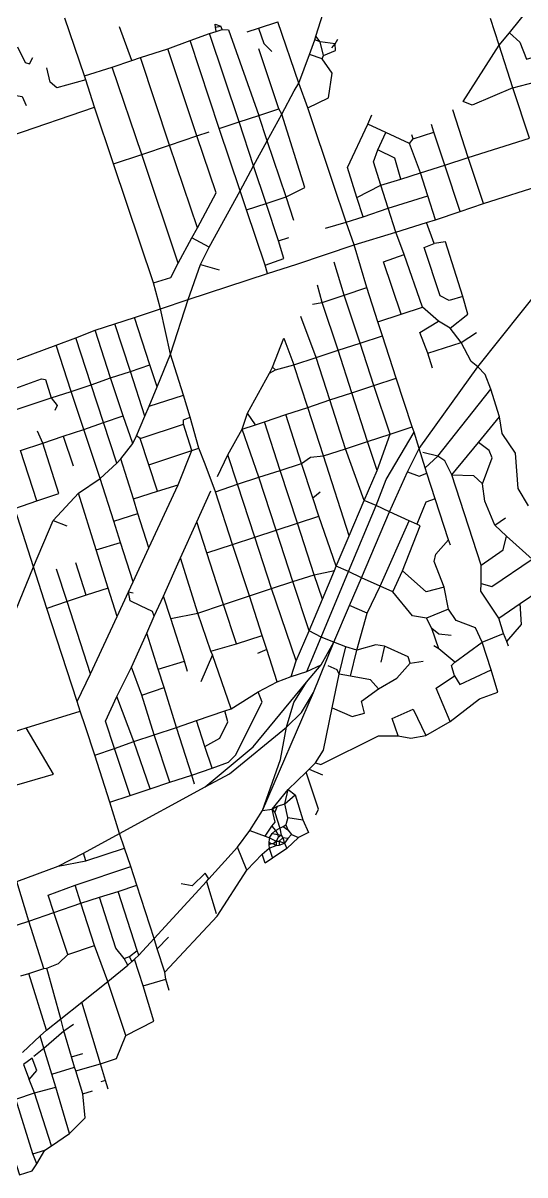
# Model space of a CAD drawing. Header units: metres. Extents: x 609554 to 651406, y 4826501 to 4857446.
# Drawn here: x 639490 to 641570, y 4838268 to 4843043 of the extents above; entities that cross this region are included whole.
import ezdxf

# ---------------------------------------------------------------- set-up
doc = ezdxf.new("R2010")
doc.units = ezdxf.units.M

msp = doc.modelspace()

# ---------------------------------------------------------------- linework, layer by layer
at = {"layer": 'ROADS'}
for points in [[(641505.2, 4843001.3), (641768.5, 4843330)], [(640703.4, 4842987.6), (640733.6, 4843084.1)], [(639743.9, 4842823.9), (639663.7, 4843062.3)], [(639940, 4842887.6), (639889.1, 4843027.4)], [(640287.1, 4843025), (640285.9, 4843038.1), (640309.9, 4843029.2)], [(640287.1, 4843025), (640309.9, 4843029.2)], [(640290.5, 4843008), (640287.1, 4843025)], [(640314.4, 4843015.8), (640309.9, 4843029.2)], [(640418.4, 4843005.7), (640466.1, 4843020.8)], [(640466.1, 4843020.8), (640546.1, 4843048.2)], [(640466.1, 4843020.8), (640487.2, 4842957.5), (640520.9, 4842924.9)], [(640633, 4842793.5), (640546.1, 4843048.2)], [(641463.3, 4842950.2), (641427, 4843060.7)], [(640182.4, 4842970), (640263.1, 4842998.6)], [(640263.1, 4842998.6), (640290.5, 4843008)], [(640385.3, 4842632.7), (640263.1, 4842998.6)], [(640290.5, 4843008), (640314.4, 4843015.8)], [(640314.4, 4843015.8), (640341.8, 4843014.9), (640467.4, 4842659.4)], [(640677.3, 4842911.6), (640698.6, 4842973.5)], [(640698.6, 4842973.5), (640703.4, 4842987.6)], [(640721.2, 4842965.3), (640698.6, 4842973.5)], [(640721.2, 4842965.3), (640703.4, 4842987.6)], [(640782.6, 4842956.4), (640794.1, 4842975.6)], [(641463.3, 4842950.2), (641505.2, 4843001.3)], [(641505.2, 4843001.3), (641549.1, 4842962.7), (641575.9, 4842892.2), (641691.4, 4842925.3)], [(639466.6, 4842943.5), (639498.2, 4842878.4), (639516, 4842872.9), (639530.6, 4842899.4)], [(639976.2, 4842899.2), (640090.2, 4842935.3)], [(640090.2, 4842935.3), (640182.4, 4842970)], [(640210.4, 4842574.9), (640090.2, 4842935.3)], [(640303, 4842605.5), (640182.4, 4842970)], [(640549.7, 4842686.4), (640466.4, 4842935.7)], [(640735.3, 4842908), (640721.2, 4842965.3)], [(640782.6, 4842956.4), (640721.2, 4842965.3)], [(640735.3, 4842908), (640784.4, 4842928.4), (640782.6, 4842956.4)], [(640769.2, 4842939.6), (640782.6, 4842956.4)], [(641519.8, 4842773.6), (641351, 4842702.4), (641313.9, 4842717.3), (641463.3, 4842950.2)], [(641519.8, 4842773.6), (641463.3, 4842950.2)], [(639859.6, 4842860.1), (639940, 4842887.6)], [(639940, 4842887.6), (639976.2, 4842899.2)], [(640096.2, 4842536.1), (639976.2, 4842899.2)], [(640633, 4842793.5), (640677.3, 4842911.6)], [(640669.5, 4842690.7), (640755.3, 4842731.9), (640771.2, 4842834.2), (640729.6, 4842893.9)], [(640729.6, 4842893.9), (640677.3, 4842911.6)], [(640729.6, 4842893.9), (640735.3, 4842908)], [(639749.5, 4842806.8), (639630.1, 4842773.8), (639601.9, 4842797.5), (639588.9, 4842856.2)], [(639743.9, 4842823.9), (639859.6, 4842860.1)], [(639981.9, 4842498), (639859.6, 4842860.1)], [(639749.5, 4842806.8), (639743.9, 4842823.9)], [(639786, 4842693.8), (639749.5, 4842806.8)], [(640613.8, 4842761), (640633, 4842793.5)], [(640669.5, 4842690.7), (640633, 4842793.5)], [(641519.8, 4842773.6), (641646.7, 4842807.4)], [(639420.9, 4842749.2), (639486.1, 4842738.4), (639502.4, 4842700.6)], [(640562.1, 4842665.4), (640613.8, 4842761)], [(641588.1, 4842565.4), (641519.8, 4842773.6)], [(639439.4, 4842575.5), (639786, 4842693.8)], [(639865, 4842458.8), (639786, 4842693.8)], [(640467.4, 4842659.4), (640549.7, 4842686.4)], [(640562.1, 4842665.4), (640549.7, 4842686.4)], [(640775.1, 4842377.1), (640669.5, 4842690.7)], [(640385.3, 4842632.7), (640467.4, 4842659.4)], [(640501.9, 4842554.9), (640467.4, 4842659.4)], [(640501.9, 4842554.9), (640562.1, 4842665.4)], [(640579.7, 4842322.1), (640657.4, 4842360.4), (640562.1, 4842665.4)], [(640918.2, 4842623.8), (640935.4, 4842661.7)], [(641334.1, 4842485.8), (641270.5, 4842682.5)], [(640210.4, 4842574.9), (640261, 4842591.6)], [(640303, 4842605.5), (640385.3, 4842632.7)], [(640389.3, 4842347.3), (640303, 4842605.5)], [(640445.5, 4842450.6), (640385.3, 4842632.7)], [(640873.4, 4842319.9), (640834.7, 4842443.7), (640918.2, 4842623.8)], [(640993, 4842589.3), (640918.2, 4842623.8)], [(641106.2, 4842562.9), (641192.6, 4842590.6)], [(641192.6, 4842590.6), (641182.7, 4842622.3)], [(641237.1, 4842453), (641192.6, 4842590.6)], [(640096.2, 4842536.1), (640210.4, 4842574.9)], [(640212.5, 4842194.4), (640289.5, 4842338.9), (640210.4, 4842574.9)], [(640445.5, 4842450.6), (640501.9, 4842554.9)], [(640579.7, 4842322.1), (640501.9, 4842554.9)], [(640960.5, 4842517.2), (640993, 4842589.3)], [(641091.5, 4842543.8), (640993, 4842589.3)], [(641091.5, 4842543.8), (641106.2, 4842562.9)], [(641137.5, 4842421.2), (641091.5, 4842543.8)], [(641106.2, 4842562.9), (641100.9, 4842579.4)], [(641334.1, 4842485.8), (641588.1, 4842565.4)], [(639865, 4842458.8), (639981.9, 4842498)], [(639981.9, 4842498), (640096.2, 4842536.1)], [(640133, 4842047), (639981.9, 4842498)], [(640212.5, 4842194.4), (640096.2, 4842536.1)], [(640972, 4842369.9), (640942, 4842467.1), (640960.5, 4842517.2)], [(641055.7, 4842395.8), (641030.6, 4842483), (640960.5, 4842517.2)], [(640030.8, 4841965.1), (639865, 4842458.8)], [(640389.3, 4842347.3), (640445.5, 4842450.6)], [(640496.7, 4842295.2), (640445.5, 4842450.6)], [(641137.5, 4842421.2), (641237.1, 4842453)], [(641237.1, 4842453), (641334.1, 4842485.8)], [(641300.8, 4842262.1), (641237.1, 4842453)], [(641398.1, 4842293.9), (641334.1, 4842485.8)], [(641055.7, 4842395.8), (641137.5, 4842421.2)], [(641167.7, 4842326.7), (641137.5, 4842421.2)], [(640829.4, 4842217), (640775.1, 4842377.1)], [(640873.4, 4842319.9), (640972, 4842369.9)], [(640972, 4842369.9), (641055.7, 4842395.8)], [(641003.3, 4842274.6), (640972, 4842369.9)], [(641398.1, 4842293.9), (641650.6, 4842374.5)], [(640261.3, 4842113.3), (640389.3, 4842347.3)], [(640415.4, 4842268.1), (640389.3, 4842347.3)], [(640496.7, 4842295.2), (640579.7, 4842322.1)], [(640611.8, 4842224.7), (640579.7, 4842322.1)], [(640899.4, 4842239), (640873.4, 4842319.9)], [(641003.3, 4842274.6), (641167.7, 4842326.7)], [(641199.5, 4842227.3), (641167.7, 4842326.7)], [(640415.4, 4842268.1), (640496.7, 4842295.2)], [(640492.7, 4842038.5), (640415.4, 4842268.1)], [(640548.5, 4842140.4), (640496.7, 4842295.2)], [(640899.4, 4842239), (641003.3, 4842274.6)], [(641034.1, 4842175.1), (641003.3, 4842274.6)], [(641199.5, 4842227.3), (641300.8, 4842262.1)], [(641300.8, 4842262.1), (641398.1, 4842293.9)], [(640743.8, 4842192.6), (640829.4, 4842217)], [(640829.4, 4842217), (640899.4, 4842239)], [(640862.1, 4842123.2), (640829.4, 4842217)], [(641034.1, 4842175.1), (641162.2, 4842215.6)], [(641162.2, 4842215.6), (641199.5, 4842227.3)], [(641193.1, 4842129.2), (641162.2, 4842215.6)], [(640189.3, 4842151.7), (640212.5, 4842194.4)], [(640862.1, 4842123.2), (641034.1, 4842175.1)], [(641068.9, 4842083.3), (641034.1, 4842175.1)], [(640133, 4842047), (640189.3, 4842151.7)], [(640261.3, 4842113.3), (640189.3, 4842151.7)], [(640225.7, 4842042.3), (640261.3, 4842113.3)], [(640492.7, 4842038.5), (640570.2, 4842066.9), (640548.5, 4842140.4)], [(640548.5, 4842140.4), (640591.1, 4842153.8)], [(640623.9, 4842043.1), (640862.1, 4842123.2)], [(640914.7, 4841945.8), (640862.1, 4842123.2)], [(641312.1, 4841909.2), (641255.8, 4841892.8), (641218.3, 4841911.6), (641151.9, 4842111.8), (641193.1, 4842129.2)], [(641312.1, 4841909.2), (641240.7, 4842135.9), (641193.1, 4842129.2)], [(641057.2, 4841835.8), (640983.7, 4842052.3), (641068.9, 4842083.3)], [(641144.5, 4841865.1), (641068.9, 4842083.3)], [(641374.6, 4841617.4), (641744.3, 4842082.1)], [(640030.8, 4841965.1), (640102.2, 4841988.4), (640133, 4842047)], [(640173.7, 4841896.6), (640225.7, 4842042.3)], [(640225.7, 4842042.3), (640302.8, 4842020.3)], [(640503.4, 4842004.7), (640492.7, 4842038.5)], [(640503.4, 4842004.7), (640623.9, 4842043.1)], [(640821, 4841914.9), (640778.6, 4842051.2)], [(640173.7, 4841896.6), (640503.4, 4842004.7)], [(640059, 4841857.6), (640030.8, 4841965.1)], [(640729.3, 4841884.2), (640710, 4841956.2)], [(640821, 4841914.9), (640914.7, 4841945.8)], [(640960.7, 4841803.6), (640914.7, 4841945.8)], [(640059, 4841857.6), (640173.7, 4841896.6)], [(640100.7, 4841670.2), (640173.7, 4841896.6)], [(640689.3, 4841877.6), (640729.3, 4841884.2)], [(640729.3, 4841884.2), (640821, 4841914.9)], [(640795.1, 4841686), (640729.3, 4841884.2)], [(640886.3, 4841715.5), (640821, 4841914.9)], [(641259.1, 4841778), (641332.5, 4841835.7), (641312.1, 4841909.2)], [(639952, 4841822.7), (640059, 4841857.6)], [(640100.7, 4841670.2), (640059, 4841857.6)], [(640703.9, 4841656.4), (640640.9, 4841826.7)], [(640960.7, 4841803.6), (641057.2, 4841835.8)], [(641057.2, 4841835.8), (641144.5, 4841865.1)], [(641211.4, 4841807.3), (641144.5, 4841865.1)], [(639788.3, 4841769.7), (639870.4, 4841795.2)], [(639870.4, 4841795.2), (639952, 4841822.7)], [(639935, 4841598.8), (639870.4, 4841795.2)], [(640014.9, 4841625.6), (639952, 4841822.7)], [(640979.7, 4841745.9), (640960.7, 4841803.6)], [(641166.8, 4841673.7), (641134.7, 4841760.5), (641211.4, 4841807.3)], [(641259.1, 4841778), (641211.4, 4841807.3)], [(639626.7, 4841707.8), (639708.3, 4841738.3)], [(639708.3, 4841738.3), (639788.3, 4841769.7)], [(639771.5, 4841543.4), (639708.3, 4841738.3)], [(639852.3, 4841572.2), (639788.3, 4841769.7)], [(640523.6, 4841616.8), (640570.6, 4841736.2), (640611.5, 4841625.4)], [(640886.3, 4841715.5), (640979.7, 4841745.9)], [(641036.2, 4841570.9), (640979.7, 4841745.9)], [(641305.7, 4841718.8), (641259.1, 4841778)], [(641305.7, 4841718.8), (641369.3, 4841759.9)], [(639276.4, 4841578.2), (639626.7, 4841707.8)], [(639689.1, 4841516), (639626.7, 4841707.8)], [(640703.9, 4841656.4), (640795.1, 4841686)], [(640795.1, 4841686), (640886.3, 4841715.5)], [(640851.8, 4841510), (640795.1, 4841686)], [(640942.8, 4841540.1), (640886.3, 4841715.5)], [(641166.8, 4841673.7), (641305.7, 4841718.8)], [(641374.6, 4841617.4), (641346.4, 4841639.8), (641305.7, 4841718.8)], [(640046.3, 4841534.8), (640100.7, 4841670.2)], [(640155.1, 4841500.6), (640100.7, 4841670.2)], [(640611.5, 4841625.4), (640703.9, 4841656.4)], [(640760.6, 4841480.4), (640703.9, 4841656.4)], [(641186.7, 4841611.5), (641166.8, 4841673.7)], [(639852.3, 4841572.2), (639935, 4841598.8)], [(639935, 4841598.8), (640014.9, 4841625.6)], [(639995.1, 4841413.7), (639935, 4841598.8)], [(640046.3, 4841534.8), (640014.9, 4841625.6)], [(640419.3, 4841426), (640510.5, 4841591.4)], [(640510.5, 4841591.4), (640523.6, 4841616.8)], [(640510.5, 4841591.4), (640535.8, 4841604.9)], [(640535.8, 4841604.9), (640523.6, 4841616.8)], [(640535.8, 4841604.9), (640611.5, 4841625.4)], [(640669.4, 4841449.7), (640611.5, 4841625.4)], [(641130.7, 4841279.7), (641374.6, 4841617.4)], [(641427.6, 4841524.6), (641404.9, 4841585.4), (641374.6, 4841617.4)], [(639428.4, 4841429.8), (639414.6, 4841513.2), (639566.2, 4841568.2), (639583.5, 4841565.7), (639605.8, 4841489.7)], [(639689.1, 4841516), (639771.5, 4841543.4)], [(639771.5, 4841543.4), (639852.3, 4841572.2)], [(639822.9, 4841386.4), (639771.5, 4841543.4)], [(639904.2, 4841413.9), (639852.3, 4841572.2)], [(640851.8, 4841510), (640942.8, 4841540.1)], [(640942.8, 4841540.1), (641036.2, 4841570.9)], [(641011.3, 4841339), (640942.8, 4841540.1)], [(641102.3, 4841369.3), (641036.2, 4841570.9)], [(639605.8, 4841489.7), (639689.1, 4841516)], [(639741.8, 4841358.5), (639689.1, 4841516)], [(640012.3, 4841455), (640046.3, 4841534.8)], [(640012.3, 4841455), (640155.1, 4841500.6)], [(640182, 4841408.9), (640155.1, 4841500.6)], [(640760.6, 4841480.4), (640851.8, 4841510)], [(640916.9, 4841308.4), (640851.8, 4841510)], [(641209.1, 4841247.6), (641427.6, 4841524.6)], [(641464.4, 4841411), (641427.6, 4841524.6)], [(639428.4, 4841429.8), (639605.8, 4841489.7)], [(639605.8, 4841489.7), (639631.2, 4841457.4), (639621.1, 4841436.6)], [(639995.1, 4841413.7), (640012.3, 4841455)], [(640578.4, 4841419.4), (640669.4, 4841449.7)], [(640669.4, 4841449.7), (640760.6, 4841480.4)], [(640734.9, 4841248.2), (640669.4, 4841449.7)], [(640825.6, 4841278.2), (640760.6, 4841480.4)], [(639822.9, 4841386.4), (639904.2, 4841413.9)], [(639944.6, 4841300.2), (639904.2, 4841413.9)], [(639960.1, 4841332.2), (639995.1, 4841413.7)], [(640154.3, 4841379.3), (640154.4, 4841398.6), (640182, 4841408.9)], [(640218.8, 4841280.1), (640182, 4841408.9)], [(640398.5, 4841359.2), (640419.3, 4841426)], [(640453.6, 4841377.7), (640419.3, 4841426)], [(640490, 4841389.8), (640578.4, 4841419.4)], [(640643.9, 4841217.6), (640578.4, 4841419.4)], [(641377.1, 4841303.9), (641464.4, 4841411)], [(641584.1, 4841041.5), (641541.2, 4841113.5), (641530.8, 4841259.3), (641474.7, 4841341.1), (641464.4, 4841411)], [(639572, 4841301.4), (639550.4, 4841351.5)], [(639656.5, 4841329.7), (639741.8, 4841358.5)], [(639741.8, 4841358.5), (639822.9, 4841386.4)], [(639809.1, 4841155.3), (639741.8, 4841358.5)], [(639878.5, 4841218.3), (639822.9, 4841386.4)], [(639975.3, 4841321.1), (640154.3, 4841379.3)], [(640189.7, 4841270.5), (640154.3, 4841379.3)], [(640338.6, 4841252.4), (640398.5, 4841359.2)], [(640398.5, 4841359.2), (640453.6, 4841377.7)], [(640466.5, 4841160.5), (640398.5, 4841359.2)], [(640453.6, 4841377.7), (640490, 4841389.8)], [(640555.8, 4841188.5), (640490, 4841389.8)], [(641011.3, 4841339), (641102.3, 4841369.3)], [(641110.1, 4841346.8), (641102.3, 4841369.3)], [(639479.7, 4841271), (639572, 4841301.4)], [(639546.4, 4841062.2), (639637.9, 4841092.9), (639572, 4841301.4)], [(639572, 4841301.4), (639656.5, 4841329.7)], [(639656.5, 4841329.7), (639697.3, 4841207)], [(639944.6, 4841300.2), (639960.1, 4841332.2)], [(639975.3, 4841321.1), (639960.1, 4841332.2)], [(640011.2, 4841211.9), (639975.3, 4841321.1)], [(640825.6, 4841278.2), (640916.9, 4841308.4)], [(640916.9, 4841308.4), (641011.3, 4841339)], [(640956.9, 4841188.1), (640916.9, 4841308.4)], [(640953.8, 4841042.4), (640994.1, 4841150.9), (641110.1, 4841346.8)], [(640956.9, 4841188.1), (641011.3, 4841339)], [(641130.7, 4841279.7), (641110.1, 4841346.8)], [(641267.1, 4841169.9), (641377.1, 4841303.9)], [(641394.2, 4841132), (641433.2, 4841240.7), (641421.3, 4841270.3), (641377.1, 4841303.9)], [(639546.4, 4841062.2), (639479.7, 4841271)], [(639895.5, 4841236.7), (639944.6, 4841300.2)], [(640011.2, 4841211.9), (640189.7, 4841270.5)], [(640132.1, 4841128.5), (640189.7, 4841270.5)], [(640189.7, 4841270.5), (640218.8, 4841280.1)], [(640244.5, 4841214), (640218.8, 4841280.1)], [(640734.9, 4841248.2), (640825.6, 4841278.2)], [(640903.4, 4841063.6), (640825.6, 4841278.2)], [(641083.4, 4841182.3), (641130.7, 4841279.7)], [(641155.7, 4841199), (641130.7, 4841279.7)], [(641209.1, 4841247.6), (641146.4, 4841261.9)], [(639809.1, 4841155.3), (639878.5, 4841218.3)], [(639878.5, 4841218.3), (639895.5, 4841236.7)], [(639947.7, 4841071), (639895.5, 4841236.7)], [(640047, 4841102.2), (640011.2, 4841211.9)], [(640286.8, 4841099.9), (640244.5, 4841214)], [(640295, 4841162.9), (640338.6, 4841252.4)], [(640378.3, 4841131.6), (640338.6, 4841252.4)], [(640555.8, 4841188.5), (640643.9, 4841217.6)], [(640643.9, 4841217.6), (640680.6, 4841243.7), (640734.9, 4841248.2)], [(640690.7, 4841075), (640643.9, 4841217.6)], [(640841.8, 4840917.5), (640734.9, 4841248.2)], [(641155.7, 4841199), (641209.1, 4841247.6)], [(641267.1, 4841169.9), (641237.7, 4841228.1), (641209.1, 4841247.6)], [(640378.3, 4841131.6), (640466.5, 4841160.5)], [(640466.5, 4841160.5), (640555.8, 4841188.5)], [(640538.3, 4840940.8), (640466.5, 4841160.5)], [(640626.9, 4840969.9), (640555.8, 4841188.5)], [(640903.4, 4841063.6), (640956.9, 4841188.1)], [(641008.8, 4841016.6), (641083.4, 4841182.3)], [(641083.4, 4841182.3), (641131.1, 4841165), (641162.5, 4841176.2)], [(641162.5, 4841176.2), (641155.7, 4841199)], [(641197.3, 4841070), (641162.5, 4841176.2)], [(641267.1, 4841169.9), (641356.7, 4841166.6), (641394.2, 4841132)], [(641388, 4840795.8), (641267.1, 4841169.9)], [(639719.7, 4841094.2), (639809.1, 4841155.3)], [(639866.2, 4840978.3), (639809.1, 4841155.3)], [(640010.5, 4840867.6), (640132.1, 4841128.5)], [(640047, 4841102.2), (640132.1, 4841128.5)], [(640286.8, 4841099.9), (640378.3, 4841131.6)], [(640450, 4840911.1), (640378.3, 4841131.6)], [(641444.2, 4840961.3), (641403.7, 4841060.2), (641394.2, 4841132)], [(639456.2, 4841031), (639546.4, 4841062.2)], [(639615.3, 4840980.8), (639719.7, 4841094.2)], [(639793.5, 4840859.1), (639719.7, 4841094.2)], [(639947.7, 4841071), (640047, 4841102.2)], [(639965.8, 4841010.3), (639947.7, 4841071)], [(640210.5, 4840975.1), (640268.3, 4841103.6)], [(640357.9, 4840881.1), (640286.8, 4841099.9)], [(640690.7, 4841075), (640720.4, 4841100.1)], [(640715.8, 4840998.2), (640690.7, 4841075)], [(640841.8, 4840917.5), (640903.4, 4841063.6)], [(640953.8, 4841042.4), (640903.4, 4841063.6)], [(641197.3, 4841070), (641159.3, 4841057.3), (641121.5, 4840966)], [(641252.7, 4840900.4), (641197.3, 4841070)], [(639533.6, 4840788.1), (639456.2, 4841031)], [(640838.1, 4840769), (640953.8, 4841042.4)], [(640891.8, 4840743.5), (641008.8, 4841016.6)], [(641008.8, 4841016.6), (640953.8, 4841042.4)], [(641089.3, 4840979.3), (641008.8, 4841016.6)], [(639533.6, 4840788.1), (639615.3, 4840980.8)], [(639615.3, 4840980.8), (639670.8, 4840959)], [(639866.2, 4840978.3), (639965.8, 4841010.3)], [(639893.1, 4840890), (639866.2, 4840978.3)], [(640010.5, 4840867.6), (639965.8, 4841010.3)], [(640141.9, 4840825.8), (640210.5, 4840975.1)], [(640251.1, 4840846.3), (640210.5, 4840975.1)], [(640538.3, 4840940.8), (640626.9, 4840969.9)], [(640626.9, 4840969.9), (640715.8, 4840998.2)], [(640696.8, 4840755.8), (640626.9, 4840969.9)], [(640787.9, 4840791.8), (640715.8, 4840998.2)], [(640969.2, 4840709.2), (641089.3, 4840979.3)], [(641121.5, 4840966), (641089.3, 4840979.3)], [(641444.2, 4840961.3), (641489.4, 4840992)], [(640450, 4840911.1), (640538.3, 4840940.8)], [(640607.2, 4840727.3), (640538.3, 4840940.8)], [(641062.1, 4840772.7), (641134.9, 4840958.4), (641121.5, 4840966)], [(641492.9, 4840916.3), (641444.2, 4840961.3)], [(639793.5, 4840859.1), (639893.1, 4840890)], [(639946.7, 4840727), (639893.1, 4840890)], [(640251.1, 4840846.3), (640357.9, 4840881.1)], [(640357.9, 4840881.1), (640450, 4840911.1)], [(640427.9, 4840668.2), (640357.9, 4840881.1)], [(640519.6, 4840698.3), (640450, 4840911.1)], [(640787.9, 4840791.8), (640841.8, 4840917.5)], [(641235.1, 4840704.2), (641192.8, 4840811.3), (641200, 4840841), (641252.7, 4840900.4)], [(641261.4, 4840878.3), (641252.7, 4840900.4)], [(641388, 4840795.8), (641479.4, 4840859), (641492.9, 4840916.3)], [(641599.9, 4840820.8), (641492.9, 4840916.3)], [(639842.2, 4840700.2), (639793.5, 4840859.1)], [(639946.7, 4840727), (640010.5, 4840867.6)], [(640072.4, 4840667), (640141.9, 4840825.8)], [(640214.8, 4840597), (640141.9, 4840825.8)], [(640321.1, 4840632.6), (640251.1, 4840846.3)], [(639416.8, 4840504.6), (639533.6, 4840788.1)], [(639588, 4840615.9), (639533.6, 4840788.1)], [(639672.7, 4840645.3), (639629.1, 4840779.5)], [(639751.8, 4840671.5), (639709.1, 4840805)], [(640780.2, 4840773.5), (640787.9, 4840791.8)], [(640838.1, 4840769), (640787.9, 4840791.8)], [(641388.2, 4840719.7), (641388, 4840795.8)], [(641388.2, 4840719.7), (641432.2, 4840706.9), (641599.9, 4840820.8)], [(640607.2, 4840727.3), (640696.8, 4840755.8)], [(640696.8, 4840755.8), (640780.2, 4840773.5)], [(640730.7, 4840654.1), (640696.8, 4840755.8)], [(640725.2, 4840497.6), (640838.1, 4840769)], [(640730.7, 4840654.1), (640780.2, 4840773.5)], [(640891.8, 4840743.5), (640838.1, 4840769)], [(640843, 4840628.6), (640891.8, 4840743.5)], [(640969.2, 4840709.2), (640891.8, 4840743.5)], [(641022.8, 4840684.5), (641062.1, 4840772.7)], [(641235.1, 4840704.2), (641160, 4840684.8), (641062.1, 4840772.7)], [(639842.2, 4840700.2), (639751.8, 4840671.5)], [(639880, 4840582.3), (639842.2, 4840700.2)], [(639880, 4840582.3), (639927, 4840684.4)], [(639927, 4840684.4), (639946.7, 4840727)], [(639927, 4840684.4), (639946.3, 4840680.8)], [(639976.3, 4840627), (639933.4, 4840647.1), (639927, 4840684.4)], [(640427.9, 4840668.2), (640519.6, 4840698.3)], [(640519.6, 4840698.3), (640607.2, 4840727.3)], [(640621, 4840399.1), (640519.6, 4840698.3)], [(640675.5, 4840523.6), (640607.2, 4840727.3)], [(640916, 4840597), (640969.2, 4840709.2)], [(641022.8, 4840684.5), (640969.2, 4840709.2)], [(641162.1, 4840575.6), (641103.9, 4840585.2), (641022.8, 4840684.5)], [(641252.8, 4840613.3), (641235.1, 4840704.2)], [(641461.2, 4840576.4), (641387.1, 4840688.5), (641388.2, 4840719.7)], [(641550, 4840636.4), (641631.8, 4840692.1)], [(639672.7, 4840645.3), (639588, 4840615.9)], [(639751.8, 4840671.5), (639672.7, 4840645.3)], [(639769.5, 4840345.7), (639672.7, 4840645.3)], [(640033.7, 4840583.9), (640072.4, 4840667)], [(640102.3, 4840574.2), (640072.4, 4840667)], [(640214.8, 4840597), (640321.1, 4840632.6)], [(640321.1, 4840632.6), (640427.9, 4840668.2)], [(640374.7, 4840468.9), (640321.1, 4840632.6)], [(640481.2, 4840504.4), (640427.9, 4840668.2)], [(640675.5, 4840523.6), (640730.7, 4840654.1)], [(641461.2, 4840576.4), (641550, 4840636.4)], [(641494.6, 4840479.3), (641555.6, 4840549.5), (641550, 4840636.4)], [(639713.7, 4840231.2), (639588, 4840615.9)], [(640033.7, 4840583.9), (640025.8, 4840603), (639976.3, 4840627)], [(640102.3, 4840574.2), (640214.8, 4840597)], [(640268.4, 4840439.6), (640214.8, 4840597)], [(640778.1, 4840475.8), (640843, 4840628.6)], [(640916, 4840597), (640843, 4840628.6)], [(640872.4, 4840443.9), (640916, 4840597)], [(641252.8, 4840613.3), (641162.1, 4840575.6)], [(641391.8, 4840476.2), (641364.9, 4840536.3), (641284.8, 4840566.5), (641252.8, 4840613.3)], [(639769.5, 4840345.7), (639880, 4840582.3)], [(640002.7, 4840514), (640033.7, 4840583.9)], [(640158.5, 4840397.2), (640102.3, 4840574.2)], [(641183.2, 4840533), (641162.1, 4840575.6)], [(641481.3, 4840512.9), (641461.2, 4840576.4)], [(639939.5, 4840373.2), (640002.7, 4840514)], [(640049.3, 4840364.7), (640002.7, 4840514)], [(640374.7, 4840468.9), (640481.2, 4840504.4)], [(640500.1, 4840446.1), (640481.2, 4840504.4)], [(640621, 4840399.1), (640675.5, 4840523.6)], [(640666.2, 4840354.9), (640725.2, 4840497.6)], [(640725.2, 4840497.6), (640675.5, 4840523.6)], [(640778.1, 4840475.8), (640725.2, 4840497.6)], [(641263.9, 4840503.8), (641212.2, 4840509.4), (641183.2, 4840533)], [(641213, 4840448.8), (641183.2, 4840533)], [(641391.8, 4840476.2), (641481.3, 4840512.9)], [(641494.6, 4840479.3), (641481.3, 4840512.9)], [(640268.4, 4840439.6), (640374.7, 4840468.9)], [(640500.1, 4840446.1), (640461.7, 4840429.1)], [(640542.5, 4840312.3), (640500.1, 4840446.1)], [(640694, 4840268.5), (640778.1, 4840475.8)], [(640725, 4840382.6), (640778.1, 4840475.8)], [(640827.2, 4840457.3), (640778.1, 4840475.8)], [(640799.2, 4840343.6), (640827.2, 4840457.3)], [(640872.4, 4840443.9), (640827.2, 4840457.3)], [(640846.6, 4840334.9), (640872.4, 4840443.9)], [(640987.6, 4840460.1), (640952.1, 4840466), (640872.4, 4840443.9)], [(640987.6, 4840460.1), (640973.1, 4840394)], [(641093.8, 4840389.7), (641085.7, 4840415.9), (640987.6, 4840460.1)], [(641213, 4840448.8), (641191.7, 4840461.6)], [(641278.6, 4840393.4), (641213, 4840448.8)], [(641278.6, 4840393.4), (641391.8, 4840476.2)], [(641429, 4840361.8), (641391.8, 4840476.2)], [(641501.3, 4840459.8), (641494.6, 4840479.3)], [(640049.3, 4840364.7), (640158.5, 4840397.2)], [(640171.2, 4840354.6), (640158.5, 4840397.2)], [(640274.6, 4840424.3), (640227.1, 4840312)], [(640274.6, 4840424.3), (640268.4, 4840439.6)], [(640351.6, 4840200.8), (640274.6, 4840424.3)], [(640600.7, 4840334.4), (640621, 4840399.1)], [(641093.8, 4840389.7), (641147.6, 4840397.1)], [(639879.1, 4840250.9), (639939.5, 4840373.2)], [(639981.5, 4840256.4), (639939.5, 4840373.2)], [(640074.4, 4840288), (640049.3, 4840364.7)], [(640600.7, 4840334.4), (640666.2, 4840354.9)], [(640664.2, 4840310.7), (640725, 4840382.6)], [(640666.2, 4840354.9), (640725, 4840382.6)], [(640799.2, 4840343.6), (640792, 4840362.2), (640754.7, 4840378.2)], [(640962.5, 4840283), (641039, 4840327.9), (641093.8, 4840389.7)], [(641260.1, 4840147.7), (641381.5, 4840241.1), (641457.9, 4840268.6), (641429, 4840361.8)], [(641277.1, 4840336.9), (641264.7, 4840379.3), (641278.6, 4840393.4)], [(641277.1, 4840336.9), (641300.5, 4840301.2), (641429, 4840361.8)], [(639713.7, 4840231.2), (639769.5, 4840345.7)], [(640244.3, 4839876.2), (640443.8, 4840042.7), (640664.2, 4840310.7)], [(640463.7, 4840270.5), (640542.5, 4840312.3)], [(640542.5, 4840312.3), (640600.7, 4840334.4)], [(640581.5, 4840124.6), (640612.1, 4840227), (640664.2, 4840310.7)], [(640770.8, 4840204.2), (640799.2, 4840343.6)], [(640846.6, 4840334.9), (640799.2, 4840343.6)], [(640962.5, 4840283), (640929.6, 4840320), (640846.6, 4840334.9)], [(641260.1, 4840147.7), (641201.1, 4840285.2), (641277.1, 4840336.9)], [(639868.8, 4840035.6), (639831.9, 4840149), (639879.1, 4840250.9)], [(639949.2, 4840064.7), (639879.1, 4840250.9)], [(639981.5, 4840256.4), (640074.4, 4840288)], [(640033.8, 4840092), (639981.5, 4840256.4)], [(640126.2, 4840123.3), (640074.4, 4840288)], [(640273.2, 4839954.1), (640341.8, 4839979.7), (640370.5, 4840008), (640481.4, 4840228.2), (640463.7, 4840270.5)], [(640351.6, 4840200.8), (640463.7, 4840270.5)], [(640482.8, 4839778.9), (640694, 4840268.5)], [(640581.5, 4840124.6), (640643.2, 4840185.5), (640694, 4840268.5)], [(640770.8, 4840204.2), (640853.9, 4840168.2), (640905.3, 4840182.1), (640891.9, 4840232.2), (640962.5, 4840283)], [(639727.2, 4840191), (639713.7, 4840231.2)], [(640701.8, 4839976.1), (640735.1, 4840029.3), (640770.8, 4840204.2)], [(639502.8, 4840120.9), (639727.2, 4840191)], [(639749.2, 4840125), (639727.2, 4840191)], [(640208.3, 4840151.1), (640325.8, 4840191.4)], [(640243, 4840044.3), (640305.3, 4840078.9), (640338.5, 4840146.7), (640325.8, 4840191.4)], [(640325.8, 4840191.4), (640351.6, 4840200.8)], [(641044.8, 4840088.2), (641019.1, 4840160.6), (641107.1, 4840199.2), (641159, 4840089.8)], [(639290.8, 4840055.4), (639502.8, 4840120.9)], [(639353.8, 4839853.5), (639615.9, 4839929.1), (639502.8, 4840120.9)], [(639786.7, 4840007.8), (639749.2, 4840125)], [(640033.8, 4840092), (640126.2, 4840123.3)], [(640126.2, 4840123.3), (640208.3, 4840151.1)], [(640189.5, 4839925.5), (640126.2, 4840123.3)], [(640243, 4840044.3), (640208.3, 4840151.1)], [(640244.3, 4839876.2), (640345, 4839931.4), (640581.5, 4840124.6)], [(640482.8, 4839778.9), (640556.5, 4839990.4), (640581.5, 4840124.6)], [(641159, 4840089.8), (641260.1, 4840147.7)], [(639868.8, 4840035.6), (639949.2, 4840064.7)], [(639949.2, 4840064.7), (640033.8, 4840092)], [(640016.4, 4839868.4), (639949.2, 4840064.7)], [(640097.9, 4839895.6), (640033.8, 4840092)], [(640701.8, 4839976.1), (640723.4, 4839968.9), (640963.1, 4840088.2), (641044.8, 4840088.2)], [(641044.8, 4840088.2), (641096.6, 4840078.7), (641159, 4840089.8)], [(639786.7, 4840007.8), (639868.8, 4840035.6)], [(639933.1, 4839841.4), (639868.8, 4840035.6)], [(640273.2, 4839954.1), (640243, 4840044.3)], [(639849.2, 4839813.5), (639786.7, 4840007.8)], [(640675.3, 4839949.4), (640701.8, 4839976.1)], [(640097.9, 4839895.6), (640189.5, 4839925.5)], [(640189.5, 4839925.5), (640273.2, 4839954.1)], [(640200.5, 4839887.8), (640189.5, 4839925.5)], [(640588.8, 4839866.4), (640663.5, 4839937.5)], [(640663.5, 4839937.5), (640675.3, 4839949.4)], [(640703.8, 4839760.2), (640713.8, 4839784.4), (640663.5, 4839937.5)], [(640675.3, 4839949.4), (640730.1, 4839926.4)], [(639889.7, 4839683.8), (640244.3, 4839876.2)], [(640016.4, 4839868.4), (640097.9, 4839895.6)], [(639849.2, 4839813.5), (639933.1, 4839841.4)], [(639933.1, 4839841.4), (640016.4, 4839868.4)], [(640521.6, 4839784.9), (640588.8, 4839866.4)], [(640574, 4839806.9), (640588.8, 4839866.4)], [(640574, 4839806.9), (640617.3, 4839843.7)], [(640588.8, 4839866.4), (640617.3, 4839843.7)], [(640617.3, 4839843.7), (640649.1, 4839739.5)], [(639889.7, 4839683.8), (639849.2, 4839813.5)], [(640430.2, 4839696.3), (640482.8, 4839778.9)], [(640482.8, 4839778.9), (640521.6, 4839784.9)], [(640520.9, 4839714.5), (640535.2, 4839730.7), (640521.6, 4839784.9)], [(640521.6, 4839784.9), (640544.9, 4839796.1)], [(640521.6, 4839784.9), (640533.8, 4839770)], [(640533.8, 4839770), (640544.9, 4839796.1)], [(640544.9, 4839796.1), (640574, 4839806.9)], [(640587.2, 4839749.7), (640574, 4839806.9)], [(640533.8, 4839770), (640553.7, 4839706.2)], [(640587.2, 4839749.7), (640578.3, 4839719.9)], [(640587.2, 4839749.7), (640649.1, 4839739.5)], [(640649.1, 4839739.5), (640673, 4839687.5), (640631.3, 4839666.7)], [(639740.7, 4839601.3), (639889.7, 4839683.8)], [(639910.5, 4839623.1), (639889.7, 4839683.8)], [(640379, 4839626.8), (640430.2, 4839696.3)], [(640430.2, 4839696.3), (640492.5, 4839673)], [(640492.5, 4839673), (640520.9, 4839714.5)], [(640511, 4839665.9), (640522.4, 4839683.5)], [(640520.9, 4839714.5), (640535.4, 4839696.1)], [(640522.4, 4839683.5), (640535.4, 4839696.1)], [(640522.4, 4839683.5), (640545.5, 4839678.9)], [(640535.4, 4839696.1), (640553.7, 4839706.2)], [(640535.4, 4839696.1), (640545.5, 4839678.9)], [(640545.5, 4839678.9), (640546.4, 4839667.4)], [(640545.5, 4839678.9), (640559, 4839676.7)], [(640553.7, 4839706.2), (640567.3, 4839712.1)], [(640553.7, 4839706.2), (640559, 4839676.7)], [(640567.3, 4839712.1), (640578.3, 4839719.9)], [(640567.3, 4839712.1), (640586.7, 4839699)], [(640578.3, 4839719.9), (640586.7, 4839699)], [(640586.7, 4839699), (640602.8, 4839678.9)], [(640602.8, 4839678.9), (640587.3, 4839662.9)], [(640602.8, 4839678.9), (640631.3, 4839666.7)], [(640492.5, 4839673), (640511, 4839665.9)], [(640511, 4839665.9), (640507.7, 4839649.4)], [(640507.7, 4839649.4), (640516.1, 4839642.2)], [(640507.7, 4839649.4), (640507.7, 4839636.1)], [(640507.7, 4839636.1), (640516.1, 4839642.2)], [(640507.7, 4839636.1), (640509.9, 4839623.3)], [(640509.9, 4839623.3), (640538.3, 4839633.8)], [(640511, 4839665.9), (640538.6, 4839651.9)], [(640516.1, 4839642.2), (640526.5, 4839642.5)], [(640526.5, 4839642.5), (640538.6, 4839651.9)], [(640526.5, 4839642.5), (640538.3, 4839633.8)], [(640538.6, 4839651.9), (640538.3, 4839633.8)], [(640538.3, 4839633.8), (640551, 4839634.8)], [(640546.4, 4839667.4), (640538.6, 4839651.9)], [(640538.6, 4839651.9), (640550.6, 4839651.3)], [(640559, 4839676.7), (640546.4, 4839667.4)], [(640566.1, 4839665.6), (640550.6, 4839651.3)], [(640550.6, 4839651.3), (640573.6, 4839643)], [(640550.6, 4839651.3), (640551, 4839634.8)], [(640551, 4839634.8), (640573.6, 4839643)], [(640559, 4839676.7), (640566.1, 4839665.6)], [(640566.1, 4839665.6), (640573.6, 4839643)], [(640587.3, 4839662.9), (640566.1, 4839665.6)], [(640587.3, 4839662.9), (640573.6, 4839643)], [(640573.6, 4839643), (640583, 4839621.6)], [(640583, 4839621.6), (640631.3, 4839666.7)], [(639635.6, 4839547.5), (639740.7, 4839601.3)], [(639749.4, 4839570.6), (639740.7, 4839601.3)], [(639749.4, 4839570.6), (639910.5, 4839623.1)], [(639935.9, 4839547), (639910.5, 4839623.1)], [(640259.7, 4839495.1), (640379, 4839626.8)], [(640417.5, 4839531.8), (640379, 4839626.8)], [(640417.5, 4839531.8), (640480.3, 4839597.8)], [(640480.3, 4839597.8), (640509.9, 4839623.3)], [(640523.3, 4839581.6), (640492.9, 4839560.4), (640480.3, 4839597.8)], [(640509.9, 4839623.3), (640523.3, 4839581.6)], [(640583, 4839621.6), (640523.3, 4839581.6)], [(639464.2, 4839484.4), (639635.6, 4839547.5)], [(639635.6, 4839547.5), (639749.4, 4839570.6)], [(639705.8, 4839469.6), (639935.9, 4839547)], [(639961.6, 4839469.3), (639935.9, 4839547)], [(640077.5, 4839109.2), (640294.8, 4839341.4), (640417.5, 4839531.8)], [(640259.7, 4839495.1), (640244.1, 4839518.8), (640191.2, 4839467.2), (640144.8, 4839475.2)], [(640249.9, 4839484.3), (640259.7, 4839495.1)], [(639514.2, 4839320.7), (639464.2, 4839484.4)], [(639618, 4839355.5), (639594.5, 4839428.5), (639705.8, 4839469.6)], [(639729.4, 4839394.7), (639705.8, 4839469.6)], [(639806.2, 4839419.4), (639884, 4839443.7)], [(639884, 4839443.7), (639961.6, 4839469.3)], [(639962.8, 4839199.1), (639884, 4839443.7)], [(640033.1, 4839248.2), (639961.6, 4839469.3)], [(640033.1, 4839248.2), (640249.9, 4839484.3)], [(640249.9, 4839484.3), (640289.9, 4839352.3)], [(639618, 4839355.5), (639729.4, 4839394.7)], [(639729.4, 4839394.7), (639806.2, 4839419.4)], [(639786.4, 4839218.6), (639729.4, 4839394.7)], [(639909.3, 4839164.8), (639874.9, 4839208.2), (639806.2, 4839419.4)], [(639514.2, 4839320.7), (639618, 4839355.5)], [(639674.8, 4839181.4), (639618, 4839355.5)], [(639419.8, 4839289.9), (639514.2, 4839320.7)], [(639575.4, 4839123.2), (639514.2, 4839320.7)], [(639969.1, 4839178.9), (640033.1, 4839248.2)], [(640045.9, 4839205.9), (640033.1, 4839248.2)], [(640045.9, 4839205.9), (640093.1, 4839253.9)], [(639674.8, 4839181.4), (639786.4, 4839218.6)], [(639841.9, 4839070.1), (639786.4, 4839218.6)], [(640077.5, 4839109.2), (640045.9, 4839205.9)], [(639588.3, 4839125.7), (639636.2, 4839144), (639674.8, 4839181.4)], [(639909.3, 4839164.8), (639931.5, 4839173.3)], [(639924.4, 4839137.5), (639909.3, 4839164.8)], [(639924.4, 4839137.5), (639941.2, 4839152.9)], [(639931.5, 4839173.3), (639962.8, 4839199.1)], [(639941.2, 4839152.9), (639931.5, 4839173.3)], [(639941.2, 4839152.9), (639952.4, 4839163.2)], [(639952.4, 4839163.2), (639969.1, 4839178.9)], [(639988, 4839051.5), (639952.4, 4839163.2)], [(639969.1, 4839178.9), (639962.8, 4839199.1)], [(639514.2, 4839103.1), (639575.4, 4839123.2)], [(639575.4, 4839123.2), (639588.3, 4839125.7)], [(639646.7, 4838915.2), (639588.3, 4839125.7)], [(639841.9, 4839070.1), (639924.4, 4839137.5)], [(640081.8, 4839080), (640077.5, 4839109.2)], [(639481.2, 4839093), (639514.2, 4839103.1)], [(639587.7, 4838868.8), (639514.2, 4839103.1)], [(639733.7, 4838984.1), (639841.9, 4839070.1)], [(639915.4, 4838845.9), (639841.9, 4839070.1)], [(639988, 4839051.5), (640081.8, 4839080)], [(640095, 4839033.1), (640081.8, 4839080)], [(639915.4, 4838845.9), (640032.2, 4838905.6), (639988, 4839051.5)], [(639646.7, 4838915.2), (639733.7, 4838984.1)], [(639810.2, 4838729.3), (639733.7, 4838984.1)], [(639587.7, 4838868.8), (639646.7, 4838915.2)], [(639658.5, 4838865.5), (639646.7, 4838915.2)], [(639560.3, 4838844.8), (639587.7, 4838868.8)], [(639658.5, 4838865.5), (639699.6, 4838893.8)], [(639488.2, 4838776.4), (639560.3, 4838844.8)], [(639575.9, 4838794.3), (639560.3, 4838844.8)], [(639575.9, 4838794.3), (639658.5, 4838865.5)], [(639690.7, 4838758.3), (639658.5, 4838865.5)], [(639810.2, 4838729.3), (639876.9, 4838750.2), (639915.4, 4838845.9)], [(639534.7, 4838760.9), (639575.9, 4838794.3)], [(639609.5, 4838685.7), (639575.9, 4838794.3)], [(639690.7, 4838758.3), (639738, 4838772.2)], [(639515.4, 4838664.5), (639546.6, 4838701.6), (639527.2, 4838752.4), (639491.6, 4838725.6), (639515.4, 4838664.5)], [(639703.7, 4838715), (639690.7, 4838758.3)], [(639708.6, 4838699.9), (639810.2, 4838729.3)], [(639832, 4838659.2), (639810.2, 4838729.3)], [(639609.5, 4838685.7), (639703.7, 4838715)], [(639625.9, 4838631.4), (639609.5, 4838685.7)], [(639708.6, 4838699.9), (639703.7, 4838715)], [(639738, 4838603.9), (639708.6, 4838699.9)], [(639536.7, 4838608.1), (639515.4, 4838664.5)], [(639536.7, 4838608.1), (639625.9, 4838631.4)], [(639682.7, 4838439.9), (639625.9, 4838631.4)], [(639832, 4838659.2), (639812.9, 4838653.6)], [(639842.5, 4838623.2), (639832, 4838659.2)], [(639459.5, 4838582.1), (639536.7, 4838608.1)], [(639531, 4838356.3), (639459.5, 4838582.1)], [(639607.2, 4838388.5), (639536.7, 4838608.1)], [(639682.7, 4838439.9), (639747.3, 4838505.2), (639738, 4838603.9)], [(639738, 4838603.9), (639778.1, 4838616.2)], [(639379.8, 4838562.3), (639474.5, 4838268.2), (639527.5, 4838285.1), (639547.7, 4838313.7)], [(639607.2, 4838388.5), (639682.7, 4838439.9)], [(639531, 4838356.3), (639580.1, 4838371.6)], [(639547.7, 4838313.7), (639531, 4838356.3)], [(639547.7, 4838313.7), (639580.1, 4838371.6)], [(639580.1, 4838371.6), (639607.2, 4838388.5)]]:
    msp.add_lwpolyline(points, dxfattribs=at)

doc.saveas('drawing.dxf')
